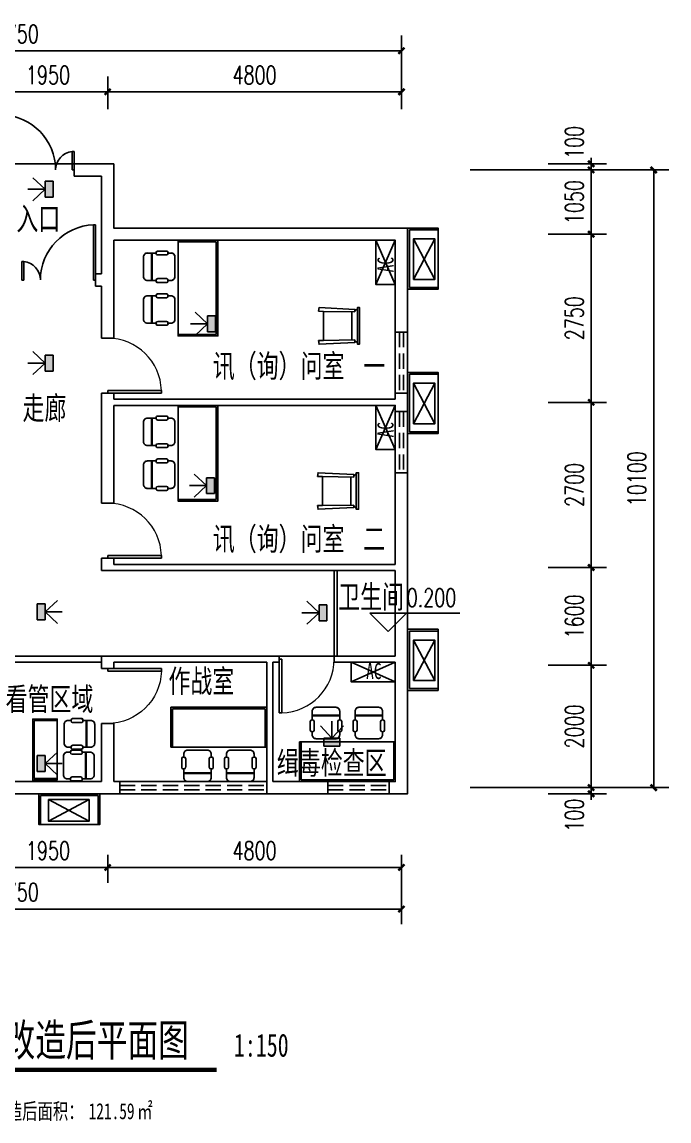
# Model space of a CAD drawing. Extents: x 435414 to 878130, y 303265 to 637509.
# Drawn here: x 444795 to 455367, y 303304 to 321275 of the extents above; entities that cross this region are included whole.
import ezdxf

# ---------------------------------------------------------------- set-up
doc = ezdxf.new("R2010")
doc.units = 0
doc.header["$LTSCALE"] = 1000
doc.header["$MEASUREMENT"] = 0
doc.linetypes.add('DASH', pattern=[0.35, 0.25, -0.1])
doc.layers.get('0').update_dxf_attribs({"color": 252})
doc.layers.get('Defpoints').update_dxf_attribs({"color": 252})
for name, color, linetype in [('-人员定位', 6, 'Continuous'), ('-人员定位标注', 3, 'Continuous'), ('AXIS', 252, 'Continuous'), ('DIM_ELEV', 252, 'Continuous'), ('fur', 252, 'Continuous'), ('PUB_DIM', 252, 'Continuous'), ('PUB_TEXT', 252, 'Continuous'), ('PUB_TITLE', 252, 'Continuous'), ('WALL', 252, 'Continuous'), ('WINDOW', 252, 'Continuous'), ('设计范围外', 252, 'Continuous'), ('铝扣板', 252, 'Continuous')]:
    doc.layers.add(name, color=color, linetype=linetype)
doc.styles.add('_TCH_DIM', font='SIMPLEX', dxfattribs={"bigfont": 'GBCBIG'})
doc.styles.add('_TCH_DIM_T3', font='SIMPLEX', dxfattribs={"width": 0.705882, "bigfont": 'GBCBIG'})
doc.styles.add('HT', font='simhei.ttf', dxfattribs={"width": 0.7, "height": 500})
doc.dimstyles.new('_TCH_ARCH&&100', dxfattribs={"dimtxt": 297.5, "dimasz": 100, "dimexe": 250, "dimexo": 300, "dimgap": 126.25, "dimtad": 1, "dimdec": 0, "dimzin": 0, "dimdsep": 46, "dimtxsty": '_TCH_DIM_T3', "dimblk": 'ARCHTICK', "dimcen": 0.09, "dimclrt": 7, "dimazin": 2, "dimtfac": 1, "dimtdec": 0, "dimtix": 1, "dimtmove": 2, "dimatfit": 3, "dimfxl": 1, "dimtolj": 1, "dimtzin": 0, "dimarcsym": 0})

# ---------------------------------------------------------------- blocks, each defined once
blk = doc.blocks.new('YZ')
at = {"layer": 'fur'}
for p, q in [((124381, 18571), (124060, 18571)), ((123964, 18432), (123964, 18290)), ((124002, 18457), (123990, 18457)), ((123996, 18507), (123996, 18457)), ((124028, 18290), (124028, 18432)), ((124414, 18432), (124414, 18290)), ((124452, 18457), (124440, 18457)), ((124445, 18457), (124445, 18507)), ((124478, 18290), (124478, 18432)), ((123990, 18265), (124002, 18265)), ((123996, 18265), (123996, 18122)), ((123996, 18199), (124445, 18199)), ((123996, 18186), (124445, 18186)), ((124440, 18265), (124452, 18265)), ((124445, 18122), (124445, 18265)), ((124060, 18057), (124381, 18057))]:
    blk.add_line(p, q, dxfattribs=at)
blk.add_lwpolyline([(124445, 18122), (124446, 18265), (124452, 18265, 0.414214), (124478, 18290), (124478, 18432, 0.414214), (124452, 18457), (124446, 18457), (124445, 18457), (124445, 18507, 0.414214), (124381, 18571), (124060, 18571, 0.414214), (123996, 18507), (123996, 18457), (123990, 18457, 0.414214), (123964, 18432), (123964, 18290, 0.414214), (123990, 18265), (123996, 18265), (123996, 18122, 0.414214), (124060, 18057), (124381, 18057, 0.414214), (124445, 18122)], format="xyb", close=True, dxfattribs=at)
for centre, radius, start, end in [((124060, 18507), 64.3, 90, 180), ((124381, 18507), 64.3, 0, 90), ((123990, 18432), 25.7, 90, 180), ((124002, 18432), 25.7, 0, 90), ((124440, 18432), 25.7, 90, 180), ((124452, 18432), 25.7, 0, 90), ((123990, 18290), 25.7, 180, 270), ((124002, 18290), 25.7, 270, 0), ((124440, 18290), 25.7, 180, 270), ((124452, 18290), 25.7, 270, 0), ((124060, 18122), 64.3, 180, 270), ((124381, 18122), 64.3, 270, 0)]:
    blk.add_arc(centre, radius, start, end, dxfattribs=at)
blk = doc.blocks.new('ZH')
at = {"layer": 'fur'}
for p, q in [((125098, 19243), (123584, 19243)), ((123584, 19243), (123584, 18618)), ((125098, 18618), (125098, 19243))]:
    blk.add_line(p, q, dxfattribs=at)
blk.add_lwpolyline([(123558, 18618), (125123, 18618), (125123, 19269), (123558, 19269)], close=True, dxfattribs=at)
for p in [(-230, -3), (470, -3)]:
    blk.add_blockref('YZ', p)
blk = doc.blocks.new('111111')
at = {"layer": '设计范围外', "color": 251, "true_color": 0x636466}
for p, q in [((59799, 102871), (59799, 102401)), ((59931, 102806), (60591, 102453)), ((60591, 102806), (59931, 102453)), ((60739, 102401), (60739, 102871))]:
    blk.add_line(p, q, dxfattribs=at)
for points in [[(60769, 102901), (59769, 102901), (59769, 102401), (60769, 102401)], [(59931, 102806), (60591, 102806), (60591, 102453), (59931, 102453)]]:
    blk.add_lwpolyline(points, close=True, dxfattribs=at)
at = {"layer": '铝扣板', "color": 251, "true_color": 0x636466}
blk.add_line((59799, 102871), (60739, 102871), dxfattribs=at)
blk = doc.blocks.new('22222222')
at = {"layer": '设计范围外', "color": 251, "true_color": 0x636466}
for p, q in [((58177, 100807), (58497, 100087)), ((58497, 100807), (58177, 100087))]:
    blk.add_line(p, q, dxfattribs=at)
blk.add_lwpolyline([(58177, 100807), (58497, 100807), (58497, 100087), (58177, 100087)], close=True, dxfattribs=at)
blk = doc.blocks.new('A$C127062B6')
at = {"layer": 'fur'}
for p, q in [((32, 307), (32, 436)), ((32, 372), (468, 372)), ((96, 500), (403, 500)), ((468, 436), (468, 307)), ((0, 140), (0, 281)), ((26, 307), (39, 307)), ((32, 359), (468, 359)), ((64, 281), (64, 140)), ((436, 140), (436, 281)), ((462, 307), (475, 307)), ((500, 281), (500, 140)), ((39, 114), (26, 114)), ((32, 64), (32, 114)), ((403, 0), (96, 0)), ((475, 114), (462, 114)), ((468, 114), (468, 64))]:
    blk.add_line(p, q, dxfattribs=at)
blk.add_lwpolyline([(468, 436), (468, 307), (475, 307, -0.414214), (500, 281), (500, 140, -0.414214), (475, 114), (468, 114), (468, 114), (468, 64, -0.414214), (403, 0), (96, 0, -0.414214), (32, 64), (32, 114), (26, 114, -0.414214), (0, 140), (0, 281, -0.414214), (26, 307), (32, 307), (32, 436, -0.414214), (96, 500), (403, 500, -0.414214), (468, 436)], format="xyb", close=True, dxfattribs=at)
for centre, radius, start, end in [((96, 436), 64.3, 90, 180), ((403, 436), 64.3, 0, 90), ((26, 281), 25.7, 90, 180), ((39, 281), 25.7, 0, 90), ((462, 281), 25.7, 90, 180), ((475, 281), 25.7, 0, 90), ((26, 140), 25.7, 180, 270), ((96, 64), 64.3, 180, 270), ((39, 140), 25.7, 270, 0), ((403, 64), 64.3, 270, 0), ((462, 140), 25.7, 180, 270), ((475, 140), 25.7, 270, 0)]:
    blk.add_arc(centre, radius, start, end, dxfattribs=at)
blk = doc.blocks.new('A$C57A22358')
at = {"layer": 'fur'}
for p, q in [((974, 375), (26, 375)), ((26, 375), (26, 0)), ((974, 0), (974, 375))]:
    blk.add_line(p, q, dxfattribs=at)
blk.add_lwpolyline([(0, 0), (1000, 0), (1000, 400), (0, 400)], close=True, dxfattribs=at)
blk = doc.blocks.new('_ArchTick')
at = {"color": 0, "linetype": 'ByBlock', "const_width": 0.4}
blk.add_lwpolyline([(-0.5, -0.5), (0.5, 0.5)], dxfattribs=at)
blk = doc.blocks.new('*D26')
at = {"layer": 'AXIS', "color": 0, "lineweight": -2, "transparency": 16777216}
for p, q in [((444245, 319847), (444245, 320382)), ((446195, 319847), (446195, 320382)), ((444245, 320132), (446195, 320132))]:
    blk.add_line(p, q, dxfattribs=at)
at = {"layer": 'Defpoints', "color": 0, "transparency": 16777216}
for p in [(446195, 320132), (444245, 319547), (446195, 319547)]:
    blk.add_point(p, dxfattribs=at)
at = {"layer": 'AXIS', "color": 0, "lineweight": -2, "transparency": 16777216, "xscale": 100, "yscale": 100, "zscale": 100, "rotation": 180}
blk.add_blockref('_ArchTick', (444245, 320132), dxfattribs=at)
at = {"layer": 'AXIS', "color": 0, "lineweight": -2, "transparency": 16777216, "xscale": 100, "yscale": 100, "zscale": 100}
blk.add_blockref('_ArchTick', (446195, 320132), dxfattribs=at)
at = {"layer": 'AXIS', "color": 7, "transparency": 16777216, "insert": (445220, 320407), "char_height": 297.5, "attachment_point": 5, "style": '_TCH_DIM_T3'}
blk.add_mtext('\\A1;1950', dxfattribs=at)
blk = doc.blocks.new('*D27')
at = {"layer": 'AXIS', "color": 0, "lineweight": -2, "transparency": 16777216}
for p, q in [((446195, 319847), (446195, 320382)), ((450995, 319847), (450995, 320382)), ((446195, 320132), (450995, 320132))]:
    blk.add_line(p, q, dxfattribs=at)
at = {"layer": 'Defpoints', "color": 0, "transparency": 16777216}
for p in [(450995, 320132), (446195, 319547), (450995, 319547)]:
    blk.add_point(p, dxfattribs=at)
at = {"layer": 'AXIS', "color": 0, "lineweight": -2, "transparency": 16777216, "xscale": 100, "yscale": 100, "zscale": 100, "rotation": 180}
blk.add_blockref('_ArchTick', (446195, 320132), dxfattribs=at)
at = {"layer": 'AXIS', "color": 0, "lineweight": -2, "transparency": 16777216, "xscale": 100, "yscale": 100, "zscale": 100}
blk.add_blockref('_ArchTick', (450995, 320132), dxfattribs=at)
at = {"layer": 'AXIS', "color": 7, "transparency": 16777216, "insert": (448595, 320407), "char_height": 297.5, "attachment_point": 5, "style": '_TCH_DIM_T3'}
blk.add_mtext('\\A1;4800', dxfattribs=at)
blk = doc.blocks.new('*D28')
at = {"layer": 'AXIS', "color": 0, "lineweight": -2, "transparency": 16777216}
for p, q in [((438245, 319847), (438245, 321054)), ((450995, 319847), (450995, 321054)), ((438245, 320804), (450995, 320804))]:
    blk.add_line(p, q, dxfattribs=at)
at = {"layer": 'Defpoints', "color": 0, "transparency": 16777216}
for p in [(450995, 320804), (438245, 319547), (450995, 319547)]:
    blk.add_point(p, dxfattribs=at)
at = {"layer": 'AXIS', "color": 0, "lineweight": -2, "transparency": 16777216, "xscale": 100, "yscale": 100, "zscale": 100, "rotation": 180}
blk.add_blockref('_ArchTick', (438245, 320804), dxfattribs=at)
at = {"layer": 'AXIS', "color": 0, "lineweight": -2, "transparency": 16777216, "xscale": 100, "yscale": 100, "zscale": 100}
blk.add_blockref('_ArchTick', (450995, 320804), dxfattribs=at)
at = {"layer": 'AXIS', "color": 7, "transparency": 16777216, "insert": (444620, 321079), "char_height": 297.5, "attachment_point": 5, "style": '_TCH_DIM_T3'}
blk.add_mtext('\\A1;12750', dxfattribs=at)
blk = doc.blocks.new('*D32')
at = {"layer": 'AXIS', "color": 0, "lineweight": -2, "transparency": 16777216}
for p, q in [((444245, 307655), (444245, 307199)), ((446195, 307655), (446195, 307199)), ((444245, 307449), (446195, 307449))]:
    blk.add_line(p, q, dxfattribs=at)
at = {"layer": 'Defpoints', "color": 0, "transparency": 16777216}
for p in [(444245, 307955), (446195, 307955), (446195, 307449)]:
    blk.add_point(p, dxfattribs=at)
at = {"layer": 'AXIS', "color": 0, "lineweight": -2, "transparency": 16777216, "xscale": 100, "yscale": 100, "zscale": 100, "rotation": 180}
blk.add_blockref('_ArchTick', (444245, 307449), dxfattribs=at)
at = {"layer": 'AXIS', "color": 0, "lineweight": -2, "transparency": 16777216, "xscale": 100, "yscale": 100, "zscale": 100}
blk.add_blockref('_ArchTick', (446195, 307449), dxfattribs=at)
at = {"layer": 'AXIS', "color": 7, "transparency": 16777216, "insert": (445220, 307724), "char_height": 297.5, "attachment_point": 5, "style": '_TCH_DIM_T3'}
blk.add_mtext('\\A1;1950', dxfattribs=at)
blk = doc.blocks.new('*D33')
at = {"layer": 'AXIS', "color": 0, "lineweight": -2, "transparency": 16777216}
for p, q in [((446195, 307655), (446195, 307199)), ((450995, 307655), (450995, 307199)), ((446195, 307449), (450995, 307449))]:
    blk.add_line(p, q, dxfattribs=at)
at = {"layer": 'Defpoints', "color": 0, "transparency": 16777216}
for p in [(446195, 307955), (450995, 307955), (450995, 307449)]:
    blk.add_point(p, dxfattribs=at)
at = {"layer": 'AXIS', "color": 0, "lineweight": -2, "transparency": 16777216, "xscale": 100, "yscale": 100, "zscale": 100, "rotation": 180}
blk.add_blockref('_ArchTick', (446195, 307449), dxfattribs=at)
at = {"layer": 'AXIS', "color": 0, "lineweight": -2, "transparency": 16777216, "xscale": 100, "yscale": 100, "zscale": 100}
blk.add_blockref('_ArchTick', (450995, 307449), dxfattribs=at)
at = {"layer": 'AXIS', "color": 7, "transparency": 16777216, "insert": (448595, 307724), "char_height": 297.5, "attachment_point": 5, "style": '_TCH_DIM_T3'}
blk.add_mtext('\\A1;4800', dxfattribs=at)
blk = doc.blocks.new('*D34')
at = {"layer": 'AXIS', "color": 0, "lineweight": -2, "transparency": 16777216}
for p, q in [((438245, 307655), (438245, 306520)), ((450995, 307655), (450995, 306520)), ((438245, 306770), (450995, 306770))]:
    blk.add_line(p, q, dxfattribs=at)
at = {"layer": 'Defpoints', "color": 0, "transparency": 16777216}
for p in [(438245, 307955), (450995, 307955), (450995, 306770)]:
    blk.add_point(p, dxfattribs=at)
at = {"layer": 'AXIS', "color": 0, "lineweight": -2, "transparency": 16777216, "xscale": 100, "yscale": 100, "zscale": 100, "rotation": 180}
blk.add_blockref('_ArchTick', (438245, 306770), dxfattribs=at)
at = {"layer": 'AXIS', "color": 0, "lineweight": -2, "transparency": 16777216, "xscale": 100, "yscale": 100, "zscale": 100}
blk.add_blockref('_ArchTick', (450995, 306770), dxfattribs=at)
at = {"layer": 'AXIS', "color": 7, "transparency": 16777216, "insert": (444620, 307045), "char_height": 297.5, "attachment_point": 5, "style": '_TCH_DIM_T3'}
blk.add_mtext('\\A1;12750', dxfattribs=at)
blk = doc.blocks.new('*D42')
at = {"layer": 'AXIS', "color": 0, "lineweight": -2, "transparency": 16777216}
for p, q in [((452117, 318855), (455367, 318855)), ((455117, 308755), (455117, 318855)), ((452117, 308755), (455367, 308755))]:
    blk.add_line(p, q, dxfattribs=at)
at = {"layer": 'Defpoints', "color": 0, "transparency": 16777216}
for p in [(451817, 318855), (455117, 318855), (451817, 308755)]:
    blk.add_point(p, dxfattribs=at)
at = {"layer": 'AXIS', "color": 0, "lineweight": -2, "transparency": 16777216, "xscale": 100, "yscale": 100, "zscale": 100}
for p, rotation in [((455117, 318855), 90), ((455117, 308755), 270)]:
    blk.add_blockref('_ArchTick', p, dxfattribs=dict(at, rotation=rotation))
at = {"layer": 'AXIS', "color": 7, "transparency": 16777216, "insert": (454842, 313805), "char_height": 297.5, "attachment_point": 5, "rotation": 90, "style": '_TCH_DIM_T3'}
blk.add_mtext('\\A1;10100', dxfattribs=at)
blk = doc.blocks.new('*D43')
at = {"layer": 'Defpoints', "color": 0, "transparency": 16777216}
for p in [(453095, 308755), (454095, 308755), (453095, 308655)]:
    blk.add_point(p, dxfattribs=at)
at = {"layer": 'PUB_DIM', "color": 0, "lineweight": -2, "transparency": 16777216}
for p, q in [((453395, 308755), (454345, 308755)), ((454095, 308755), (454095, 308855)), ((454095, 308655), (454095, 308755)), ((453395, 308655), (454345, 308655)), ((454095, 308655), (454095, 308555))]:
    blk.add_line(p, q, dxfattribs=at)
at = {"layer": 'PUB_DIM', "color": 0, "lineweight": -2, "transparency": 16777216, "xscale": 100, "yscale": 100, "zscale": 100}
for p, rotation in [((454095, 308755), 270), ((454095, 308655), 90)]:
    blk.add_blockref('_ArchTick', p, dxfattribs=dict(at, rotation=rotation))
at = {"layer": 'PUB_DIM', "color": 7, "transparency": 16777216, "insert": (453820, 308305), "char_height": 297.5, "attachment_point": 5, "rotation": 90, "style": '_TCH_DIM_T3'}
blk.add_mtext('\\A1;100', dxfattribs=at)
blk = doc.blocks.new('*D44')
at = {"layer": 'Defpoints', "color": 0, "transparency": 16777216}
for p in [(453095, 310755), (454095, 310755), (453095, 308755)]:
    blk.add_point(p, dxfattribs=at)
at = {"layer": 'PUB_DIM', "color": 0, "lineweight": -2, "transparency": 16777216}
for p, q in [((453395, 310755), (454345, 310755)), ((454095, 308755), (454095, 310755)), ((453395, 308755), (454345, 308755))]:
    blk.add_line(p, q, dxfattribs=at)
at = {"layer": 'PUB_DIM', "color": 0, "lineweight": -2, "transparency": 16777216, "xscale": 100, "yscale": 100, "zscale": 100}
for p, rotation in [((454095, 310755), 90), ((454095, 308755), 270)]:
    blk.add_blockref('_ArchTick', p, dxfattribs=dict(at, rotation=rotation))
at = {"layer": 'PUB_DIM', "color": 7, "transparency": 16777216, "insert": (453820, 309755), "char_height": 297.5, "attachment_point": 5, "rotation": 90, "style": '_TCH_DIM_T3'}
blk.add_mtext('\\A1;2000', dxfattribs=at)
blk = doc.blocks.new('*D45')
at = {"layer": 'Defpoints', "color": 0, "transparency": 16777216}
for p in [(453095, 312355), (454095, 312355), (453095, 310755)]:
    blk.add_point(p, dxfattribs=at)
at = {"layer": 'PUB_DIM', "color": 0, "lineweight": -2, "transparency": 16777216}
for p, q in [((453395, 312355), (454345, 312355)), ((454095, 310755), (454095, 312355)), ((453395, 310755), (454345, 310755))]:
    blk.add_line(p, q, dxfattribs=at)
at = {"layer": 'PUB_DIM', "color": 0, "lineweight": -2, "transparency": 16777216, "xscale": 100, "yscale": 100, "zscale": 100}
for p, rotation in [((454095, 312355), 90), ((454095, 310755), 270)]:
    blk.add_blockref('_ArchTick', p, dxfattribs=dict(at, rotation=rotation))
at = {"layer": 'PUB_DIM', "color": 7, "transparency": 16777216, "insert": (453820, 311555), "char_height": 297.5, "attachment_point": 5, "rotation": 90, "style": '_TCH_DIM_T3'}
blk.add_mtext('\\A1;1600', dxfattribs=at)
blk = doc.blocks.new('*D46')
at = {"layer": 'Defpoints', "color": 0, "transparency": 16777216}
for p in [(453095, 315055), (454095, 315055), (453095, 312355)]:
    blk.add_point(p, dxfattribs=at)
at = {"layer": 'PUB_DIM', "color": 0, "lineweight": -2, "transparency": 16777216}
for p, q in [((453395, 315055), (454345, 315055)), ((454095, 312355), (454095, 315055)), ((453395, 312355), (454345, 312355))]:
    blk.add_line(p, q, dxfattribs=at)
at = {"layer": 'PUB_DIM', "color": 0, "lineweight": -2, "transparency": 16777216, "xscale": 100, "yscale": 100, "zscale": 100}
for p, rotation in [((454095, 315055), 90), ((454095, 312355), 270)]:
    blk.add_blockref('_ArchTick', p, dxfattribs=dict(at, rotation=rotation))
at = {"layer": 'PUB_DIM', "color": 7, "transparency": 16777216, "insert": (453820, 313705), "char_height": 297.5, "attachment_point": 5, "rotation": 90, "style": '_TCH_DIM_T3'}
blk.add_mtext('\\A1;2700', dxfattribs=at)
blk = doc.blocks.new('*D47')
at = {"layer": 'Defpoints', "color": 0, "transparency": 16777216}
for p in [(453095, 317805), (454095, 317805), (453095, 315055)]:
    blk.add_point(p, dxfattribs=at)
at = {"layer": 'PUB_DIM', "color": 0, "lineweight": -2, "transparency": 16777216}
for p, q in [((453395, 317805), (454345, 317805)), ((454095, 315055), (454095, 317805)), ((453395, 315055), (454345, 315055))]:
    blk.add_line(p, q, dxfattribs=at)
at = {"layer": 'PUB_DIM', "color": 0, "lineweight": -2, "transparency": 16777216, "xscale": 100, "yscale": 100, "zscale": 100}
for p, rotation in [((454095, 317805), 90), ((454095, 315055), 270)]:
    blk.add_blockref('_ArchTick', p, dxfattribs=dict(at, rotation=rotation))
at = {"layer": 'PUB_DIM', "color": 7, "transparency": 16777216, "insert": (453820, 316430), "char_height": 297.5, "attachment_point": 5, "rotation": 90, "style": '_TCH_DIM_T3'}
blk.add_mtext('\\A1;2750', dxfattribs=at)
blk = doc.blocks.new('*D48')
at = {"layer": 'Defpoints', "color": 0, "transparency": 16777216}
for p in [(453095, 318855), (454095, 318855), (453095, 317805)]:
    blk.add_point(p, dxfattribs=at)
at = {"layer": 'PUB_DIM', "color": 0, "lineweight": -2, "transparency": 16777216}
for p, q in [((453395, 318855), (454345, 318855)), ((454095, 317805), (454095, 318855)), ((453395, 317805), (454345, 317805))]:
    blk.add_line(p, q, dxfattribs=at)
at = {"layer": 'PUB_DIM', "color": 0, "lineweight": -2, "transparency": 16777216, "xscale": 100, "yscale": 100, "zscale": 100}
for p, rotation in [((454095, 318855), 90), ((454095, 317805), 270)]:
    blk.add_blockref('_ArchTick', p, dxfattribs=dict(at, rotation=rotation))
at = {"layer": 'PUB_DIM', "color": 7, "transparency": 16777216, "insert": (453820, 318330), "char_height": 297.5, "attachment_point": 5, "rotation": 90, "style": '_TCH_DIM_T3'}
blk.add_mtext('\\A1;1050', dxfattribs=at)
blk = doc.blocks.new('*D49')
at = {"layer": 'Defpoints', "color": 0, "transparency": 16777216}
for p in [(453095, 318955), (453095, 318855), (454095, 318955)]:
    blk.add_point(p, dxfattribs=at)
at = {"layer": 'PUB_DIM', "color": 0, "lineweight": -2, "transparency": 16777216}
for p, q in [((454095, 318955), (454095, 319055)), ((453395, 318955), (454345, 318955)), ((453395, 318855), (454345, 318855)), ((454095, 318855), (454095, 318955)), ((454095, 318855), (454095, 318755))]:
    blk.add_line(p, q, dxfattribs=at)
at = {"layer": 'PUB_DIM', "color": 0, "lineweight": -2, "transparency": 16777216, "xscale": 100, "yscale": 100, "zscale": 100}
for p, rotation in [((454095, 318955), 270), ((454095, 318855), 90)]:
    blk.add_blockref('_ArchTick', p, dxfattribs=dict(at, rotation=rotation))
at = {"layer": 'PUB_DIM', "color": 7, "transparency": 16777216, "insert": (453820, 319305), "char_height": 297.5, "attachment_point": 5, "rotation": 90, "style": '_TCH_DIM_T3'}
blk.add_mtext('\\A1;100', dxfattribs=at)
blk = doc.blocks.new('$DorLib2D$00000001')
for p, q in [((0.45, 0.975), (0.5, 0.975)), ((0.45, 0), (0.45, 0.975)), ((0.5, 0), (0.5, 0.975)), ((0.5, 0), (0.45, 0))]:
    blk.add_line(p, q)
at = {"lineweight": 13}
blk.add_arc((0.475, 0), 0.975, 91.4693, 180, dxfattribs=at)
blk = doc.blocks.new('$plan$00002463')
at = {"layer": 'fur'}
for p, q in [((274, -37), (-274, -37)), ((-252, -77), (-229, -78)), ((-229, -78), (-238, -592)), ((-229, -128), (229, -128)), ((252, -77), (229, -78)), ((229, -78), (238, -592))]:
    blk.add_line(p, q, dxfattribs=at)
blk.add_lwpolyline([(-239, -670), (-238, -592), (0, -592), (238, -592), (239, -670), (299, -663), (269, -76), (252, -77), (274, -37), (298, -37), (298, 0), (-298, 0), (-298, -37), (-274, -37), (-252, -77), (-269, -76), (-299, -663)], close=True, dxfattribs=at)
blk = doc.blocks.new('$DorLib2D$00000225')
at = {"color": 0}
for p, q in [((0.475, -0.001), (0.475, 0.752)), ((0.475, 0.752), (0.5, 0.752)), ((0.5, -0.001), (0.5, 0.752)), ((-0.5, 0), (-0.5, 0.252)), ((-0.475, 0.252), (-0.5, 0.252)), ((-0.475, 0), (-0.475, 0.252)), ((-0.475, 0), (-0.5, 0)), ((0.475, -0.001), (0.5, -0.001))]:
    blk.add_line(p, q, dxfattribs=at)
for centre, radius, start, end in [((0.505, -0.002), 0.755, 92.2493, 179.7238), ((-0.501, 0.003), 0.251, 359.7899, 84.0974)]:
    blk.add_arc(centre, radius, start, end, dxfattribs=at)
blk = doc.blocks.new('定位基站')
at = {"layer": '-人员定位', "ltscale": 0.01}
h = blk.add_hatch(color=256, dxfattribs=at)
h.dxf.hatch_style = 1
h.paths.add_polyline_path([(406524, 477798), (406524, 477617), (406162, 477617), (406162, 477798)])
at = {"layer": '-人员定位', "color": 6}
for p, q in [((406343, 477798), (406082, 478077)), ((406343, 477798), (406343, 478186)), ((406343, 477798), (406604, 478077)), ((406343, 477995), (406343, 477995)), ((406162, 477798), (406524, 477798)), ((406162, 477617), (406162, 477798)), ((406524, 477617), (406162, 477617)), ((406524, 477798), (406524, 477617))]:
    blk.add_line(p, q, dxfattribs=at)

msp = doc.modelspace()

# ---------------------------------------------------------------- linework, layer by layer
at = {"layer": '-人员定位'}
msp.add_lwpolyline([(439044.8, 308654.7), (451094.8, 308654.7), (451094.8, 317904.7), (446294.8, 317904.7), (446294.8, 318954.7), (438144.8, 318954.7), (438144.8, 316154.7), (439044.8, 316154.7), (439044.8, 308654.7)], dxfattribs=at)
at = {"layer": '-人员定位标注'}
for p, q in [((449894.8, 310904.7), (449894.8, 312304.7)), ((449944.8, 310904.7), (449944.8, 312304.7)), ((444344.8, 310904.7), (449894.8, 310904.7)), ((446094.8, 310804.7), (444344.8, 310804.7))]:
    msp.add_line(p, q, dxfattribs=at)
at = {"const_width": 70}
msp.add_lwpolyline([(440494.3, 304142.2), (447978.1, 304142.2)], dxfattribs=at)
at = {"layer": 'DIM_ELEV'}
for p, q in [((450777.5, 311307.8), (450477.5, 311607.8)), ((450477.5, 311607.8), (451950.7, 311607.8)), ((450777.5, 311307.8), (451077.5, 311607.8))]:
    msp.add_line(p, q, dxfattribs=at)
at = {"layer": 'WALL'}
for p, q in [((446294.8, 318954.7), (445644.8, 318954.7)), ((445644.8, 318954.7), (445644.8, 318754.7)), ((446294.8, 318954.7), (446294.8, 317904.7)), ((445644.8, 318754.7), (446094.8, 318754.7)), ((446094.8, 318754.7), (446094.8, 317804.7)), ((446094.8, 317804.7), (446094.8, 317154.7)), ((446294.8, 317904.7), (451094.8, 317904.7)), ((451094.8, 317904.7), (451094.8, 315054.7)), ((446294.8, 317704.7), (446294.8, 317054.7)), ((446294.8, 317704.7), (450894.8, 317704.7)), ((450894.8, 317704.7), (450894.8, 315104.7)), ((446094.8, 317154.7), (445994.8, 317154.7)), ((445994.8, 317154.7), (445994.8, 316954.7)), ((446294.8, 316104.7), (446294.8, 317054.7)), ((445994.8, 316954.7), (446094.8, 316954.7)), ((446094.8, 316954.7), (446094.8, 316104.7)), ((446094.8, 316104.7), (446294.8, 316104.7)), ((446294.8, 315204.7), (446094.8, 315204.7)), ((446094.8, 315204.7), (446094.8, 315054.7)), ((446094.8, 315054.7), (446094.8, 313404.7)), ((446294.8, 315104.7), (446294.8, 315204.7)), ((446294.8, 315104.7), (450894.8, 315104.7)), ((451094.8, 315054.7), (451094.8, 312354.7)), ((446294.8, 313404.7), (446294.8, 315004.7)), ((446294.8, 315004.7), (450894.8, 315004.7)), ((450894.8, 315004.7), (450894.8, 312404.7)), ((446094.8, 313404.7), (446294.8, 313404.7)), ((446294.8, 312504.7), (446094.8, 312504.7)), ((446094.8, 312504.7), (446094.8, 312304.7)), ((446294.8, 312404.7), (446294.8, 312504.7)), ((446294.8, 312404.7), (450894.8, 312404.7)), ((451094.8, 312354.7), (451094.8, 310854.7)), ((446094.8, 312304.7), (450894.8, 312304.7)), ((450894.8, 312304.7), (450894.8, 310904.7)), ((446094.8, 310904.7), (446094.8, 310704.7)), ((446094.8, 310904.7), (448794.8, 310904.7)), ((448994.8, 310904.7), (448794.8, 310904.7)), ((448994.8, 310804.7), (448994.8, 310904.7)), ((450894.8, 310904.7), (449894.8, 310904.7)), ((449894.8, 310904.7), (449894.8, 310804.7)), ((446294.8, 310704.7), (446294.8, 310804.7)), ((446294.8, 310804.7), (448794.8, 310804.7)), ((448794.8, 308854.7), (448794.8, 310804.7)), ((448894.8, 310804.7), (448994.8, 310804.7)), ((448894.8, 308854.7), (448894.8, 310804.7)), ((449894.8, 310804.7), (450894.8, 310804.7)), ((450894.8, 310804.7), (450894.8, 308854.7)), ((451094.8, 310854.7), (451094.8, 308654.7)), ((446094.8, 310704.7), (446294.8, 310704.7)), ((446294.8, 309804.7), (446094.8, 309804.7)), ((446094.8, 309804.7), (446094.8, 308854.7)), ((446294.8, 308854.7), (446294.8, 309804.7)), ((444344.8, 308854.7), (446094.8, 308854.7)), ((446294.8, 308854.7), (448794.8, 308854.7)), ((448894.8, 308854.7), (450894.8, 308854.7)), ((444244.8, 308654.7), (446194.8, 308654.7)), ((446194.8, 308654.7), (448794.8, 308654.7)), ((448794.8, 308654.7), (451094.8, 308654.7))]:
    msp.add_line(p, q, dxfattribs=at)
at = {"layer": 'WINDOW', "linetype": 'DASH'}
for p, q in [((451094.8, 316204.7, 1800), (450894.8, 316204.7, 1800)), ((450961.4, 316204.7, 1800), (450961.4, 315204.7, 1800)), ((451028.1, 316204.7, 1800), (451028.1, 315204.7, 1800)), ((451094.8, 315204.7, 1800), (450894.8, 315204.7, 1800)), ((451094.8, 314904.7, 1800), (450894.8, 314904.7, 1800)), ((450961.4, 314904.7, 1800), (450961.4, 313904.7, 1800)), ((451028.1, 314904.7, 1800), (451028.1, 313904.7, 1800)), ((451094.8, 313904.7, 1800), (450894.8, 313904.7, 1800)), ((446394.8, 308854.7, 900), (446394.8, 308654.7, 900)), ((446394.8, 308788.1, 900), (448794.8, 308788.1, 900)), ((448794.8, 308854.7, 900), (448794.8, 308654.7, 900)), ((449794.8, 308854.7, 1800), (449794.8, 308654.7, 1800)), ((449794.8, 308788.1, 1800), (450794.8, 308788.1, 1800)), ((450794.8, 308854.7, 1800), (450794.8, 308654.7, 1800)), ((446394.8, 308721.4, 900), (448794.8, 308721.4, 900)), ((449794.8, 308721.4, 1800), (450794.8, 308721.4, 1800))]:
    msp.add_line(p, q, dxfattribs=at)

# ---------------------------------------------------------------- block references
at = {"layer": '-人员定位', "yscale": 0.7217414588083619, "zscale": 0.7217414588083619}
for p, xscale, rotation in [((790017.7, 25264.2), 0.7217414588083619, 89.99999999999999), ((792675.2, 23064.2), 0.7217414588083619, 89.99999999999999), ((790017.7, 22423.2), 0.7217414588083619, 89.99999999999999), ((792657.2, 20418.2), 0.7217414588083619, 89.99999999999999), ((100325.5, 18353.7), -0.7217414588083619, 270.0000000066701), ((794494.7, 18339.2), 0.7217414588083619, 89.99999999999999), ((100325.5, 15872.7), -0.7217414588083619, 270.0000000066701)]:
    msp.add_blockref('定位基站', p, dxfattribs=dict(at, xscale=xscale, rotation=rotation))
at = {"layer": '-人员定位', "xscale": 0.7217414588083619, "yscale": 0.7217414588083619, "zscale": 0.7217414588083619}
msp.add_blockref('定位基站', (156584.2, -35282.1), dxfattribs=at)
at = {"rotation": 270.0000000000007}
for name, p in [('ZH', (428726.4, 441263.1)), ('$plan$00002463', (450312, 316305.3)), ('ZH', (428726.2, 438563.1)), ('$plan$00002463', (450294.8, 313605.3))]:
    msp.add_blockref(name, p, dxfattribs=at)
msp.add_blockref('ZH', (323671.4, 290800.7))
at = {"xscale": -1, "rotation": 180}
msp.add_blockref('ZH', (325771.4, 328123.3), dxfattribs=at)
at = {"layer": 'WINDOW'}
for name, p, xscale, yscale, zscale in [('$DorLib2D$00000225', (445044.8, 318854.7), -1200, 1200, -1200), ('$DorLib2D$00000225', (445394.8, 317054.7), 1200, 1200, 1200), ('$DorLib2D$00000001', (449444.8, 310854.7), -900, -900, -900)]:
    msp.add_blockref(name, p, dxfattribs=dict(at, xscale=xscale, yscale=yscale, zscale=zscale))
at = {"layer": 'WINDOW', "yscale": 900, "rotation": 270}
for p, xscale, zscale in [((446194.8, 315654.7), 900, 900), ((446194.8, 312954.7), 900, 900), ((446194.8, 310254.7), -900, -900)]:
    msp.add_blockref('$DorLib2D$00000001', p, dxfattribs=dict(at, xscale=xscale, zscale=zscale))
at = {"layer": '设计范围外', "color": 0}
for name, p, rotation in [('111111', (553996.2, 257135.3), 90), ('111111', (553996.2, 254775.3), 90), ('111111', (553996.2, 250575.3), 90), ('22222222', (350087.8, 368981.8), 270)]:
    msp.add_blockref(name, p, dxfattribs=dict(at, rotation=rotation))
for name, p in [('22222222', (392397.7, 216897.8)), ('22222222', (392397.7, 214197.8)), ('111111', (385299.1, 205753.3))]:
    msp.add_blockref(name, p, dxfattribs=at)
at = {"layer": '铝扣板'}
for name, p, rotation in [('A$C57A22358', (445370.7, 308876.2), 90), ('A$C127062B6', (445482.6, 309884.8), 270.0373710997496), ('A$C127062B6', (445472.7, 309365.9), 270.0373710997496)]:
    msp.add_blockref(name, p, dxfattribs=dict(at, rotation=rotation))

# ---------------------------------------------------------------- texts
at = {"color": 7, "style": 'HT', "width": 0.7}
for s, height, p in [('穗东派出所办案区改造后平面图', 525.738, (440494.3, 304364.9)), ('1:150', 375.53, (448258.1, 304356))]:
    msp.add_text(s, height=height, dxfattribs=at).set_placement(p)
at = {"layer": 'DIM_ELEV', "color": 7, "style": '_TCH_DIM', "width": 0.705882}
msp.add_text('0.200', height=297.5, dxfattribs=at).set_placement((451080.7, 311712.8))
at = {"layer": 'PUB_TEXT', "style": 'HT', "width": 0.7}
for s, height, p in [('入口', 375.53, (444702.9, 317870.9)), ('讯（询）问室', 375.53, (447913, 315462.3)), ('一', 375.5, (450370.4, 315462.3)), ('走廊', 375.53, (444803.3, 314774.7)), ('讯（询）问室', 375.53, (447913, 312634.8)), ('二', 375.5, (450370.4, 312634.8)), ('卫生间', 375.53, (449959.9, 311687.4)), ('作战室', 375.53, (447188, 310309)), ('看管区域', 375.53, (444526.7, 310015.6)), ('缉毒检查区', 375.53, (448960.2, 308972.9))]:
    msp.add_text(s, height=height, dxfattribs=at).set_placement(p)
at = {"layer": 'PUB_TEXT', "color": 0, "style": 'HT', "width": 0.7}
for s, height, p in [('改造后面积：', 262.87, (444295.5, 303333.7)), ('121.59', 262.87, (445883.4, 303333.7)), ('㎡', 262.9, (446677.3, 303333.7))]:
    msp.add_text(s, height=height, dxfattribs=at).set_placement(p)
at = {"layer": 'PUB_TITLE', "color": 0, "style": 'HT', "width": 0.7}
for p in [(450866.4, 317181.7), (450866.4, 314481.7)]:
    msp.add_text('AC', height=262.87, rotation=90, dxfattribs=at).set_placement(p)
msp.add_text('AC', height=262.87, dxfattribs=at).set_placement((450419.1, 310529.9))

# ---------------------------------------------------------------- dimensions: what is measured, and where the dimension line sits
at = {"layer": 'AXIS'}
for p1, p2, distance, picture, middle in [((438244.8, 319546.9), (450994.8, 319546.9), 1257.5, '*D28', (444619.8, 321079.5)), ((444244.8, 319546.9), (446194.8, 319546.9), 585, '*D26', (445219.8, 320407)), ((446194.8, 319546.9), (450994.8, 319546.9), 585, '*D27', (448594.8, 320407)), ((451817.3, 308754.7), (451817.3, 318854.7), -3300, '*D42', (454842.3, 313804.7)), ((438244.8, 307954.7), (450994.8, 307954.7), -1184.3, '*D34', (444619.8, 307045.5)), ((444244.8, 307954.7), (446194.8, 307954.7), -505.3, '*D32', (445219.8, 307724.5)), ((446194.8, 307954.7), (450994.8, 307954.7), -505.3, '*D33', (448594.8, 307724.5))]:
    dim = msp.add_aligned_dim(p1=p1, p2=p2, distance=distance, dimstyle='_TCH_ARCH&&100', dxfattribs=at)
    dim.commit()
    dim.dimension.update_dxf_attribs({"geometry": picture, "text_midpoint": middle})
at = {"layer": 'PUB_DIM'}
for base, p1, p2, picture, middle in [((454094.8, 318954.7), (453094.8, 318854.7), (453094.8, 318954.7), '*D49', (453819.8, 319304.7)), ((454094.8, 308754.7), (453094.8, 308654.7), (453094.8, 308754.7), '*D43', (453819.8, 308304.7))]:
    dim = msp.add_linear_dim(base=base, p1=p1, p2=p2, angle=90, dimstyle='_TCH_ARCH&&100', dxfattribs=at)
    dim.commit()
    dim.dimension.update_dxf_attribs({"geometry": picture, "text_midpoint": middle, "dimtype": 129})
for p1, p2, picture, middle in [((453094.8, 317804.7), (453094.8, 318854.7), '*D48', (453819.8, 318329.7)), ((453094.8, 315054.7), (453094.8, 317804.7), '*D47', (453819.8, 316429.7)), ((453094.8, 312354.7), (453094.8, 315054.7), '*D46', (453819.8, 313704.7)), ((453094.8, 310754.7), (453094.8, 312354.7), '*D45', (453819.8, 311554.7)), ((453094.8, 308754.7), (453094.8, 310754.7), '*D44', (453819.8, 309754.7))]:
    dim = msp.add_aligned_dim(p1=p1, p2=p2, distance=-1000, dimstyle='_TCH_ARCH&&100', dxfattribs=at)
    dim.commit()
    dim.dimension.update_dxf_attribs({"geometry": picture, "text_midpoint": middle})

doc.saveas('drawing.dxf')
